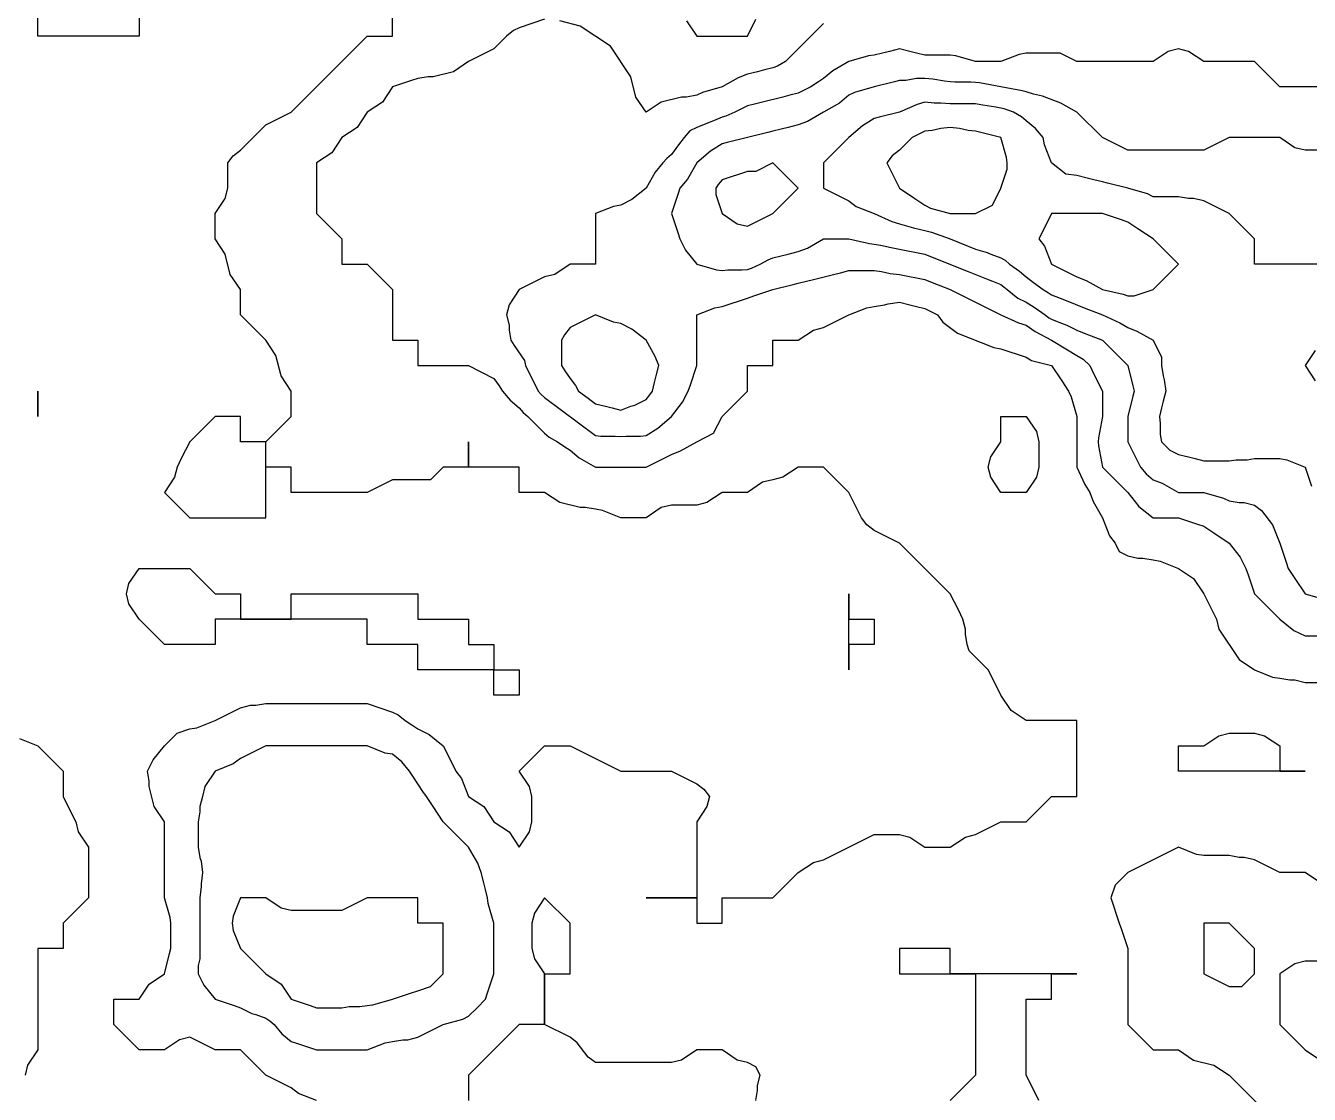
# Model space of a CAD drawing. Header units: inches. Extents: x 794995 to 811195, y 2485918 to 2508058.
# Drawn here: x 803711 to 805230, y 2497566 to 2498831 of the extents above; entities that cross this region are included whole.
import ezdxf

# ---------------------------------------------------------------- set-up
doc = ezdxf.new("R2010")
doc.units = ezdxf.units.IN
doc.header["$MEASUREMENT"] = 0
doc.layers.add('contour', color=7, linetype='Continuous')

msp = doc.modelspace()

# ---------------------------------------------------------------- linework, layer by layer
at = {"layer": 'contour'}
for points in [[(803845.2, 2498848.4), (803845.2, 2498818.4), (803815.2, 2498818.4), (803725.2, 2498818.4), (803725.2, 2498848.4)], [(804055.2, 2497558.4), (804033.7, 2497566.9), (804025.2, 2497573.4), (803995.2, 2497588.4), (803965.2, 2497618.4), (803935.2, 2497618.4), (803905.2, 2497633.4), (803893.2, 2497630.4), (803875.2, 2497618.4), (803845.2, 2497618.4), (803815.2, 2497648.4), (803815.2, 2497678.4), (803845.2, 2497678.4), (803857.2, 2497696.4), (803875.2, 2497708.4), (803881.2, 2497732.4), (803882.7, 2497738.4), (803882.7, 2497768.4), (803881.8, 2497775), (803875.2, 2497798.4), (803875.2, 2497888.4), (803863.2, 2497906.4), (803857.2, 2497930.4), (803857.2, 2497936.4), (803855.2, 2497948.4), (803861.8, 2497961.7), (803875.2, 2497978.4), (803890.2, 2497993.4), (803905.2, 2497998.4), (803913.7, 2497999.8), (803935.2, 2498008.4), (803965.2, 2498023.4), (803977.2, 2498026.4), (803983.2, 2498026.4), (803995.2, 2498028.4), (804115.2, 2498028.4), (804145.2, 2498018.4), (804151.8, 2498015), (804160.2, 2498008.4), (804169.2, 2498002.4), (804175.2, 2497998.4), (804188.5, 2497991.7), (804205.2, 2497978.4), (804215.2, 2497958.4), (804220.2, 2497948.4), (804226.6, 2497939.8), (804235.2, 2497918.4), (804253.2, 2497906.4), (804265.2, 2497888.4), (804283.2, 2497876.4), (804295.2, 2497858.4), (804307.2, 2497876.4), (804310.2, 2497888.4), (804310.2, 2497918.4), (804307.2, 2497930.4), (804295.2, 2497948.4), (804325.2, 2497978.4), (804355.2, 2497978.4), (804415.2, 2497948.4), (804475.2, 2497948.4), (804505.2, 2497933.4), (804513.7, 2497926.9), (804520.2, 2497918.4), (804517.2, 2497906.4), (804505.2, 2497888.4), (804505.2, 2497798.4), (804475.2, 2497798.4), (804445.2, 2497798.4), (804505.2, 2497798.4), (804505.2, 2497768.4), (804535.2, 2497768.4), (804535.2, 2497798.4), (804595.2, 2497798.4), (804625.2, 2497828.4), (804643.2, 2497840.4), (804655.2, 2497843.4), (804685.2, 2497858.4), (804715.2, 2497873.4), (804745.2, 2497873.4), (804757.2, 2497870.4), (804775.2, 2497858.4), (804805.2, 2497858.4), (804823.2, 2497870.4), (804835.2, 2497873.4), (804865.2, 2497888.4), (804895.2, 2497888.4), (804925.2, 2497918.4), (804955.2, 2497918.4), (804955.2, 2498008.4), (804895.2, 2498008.4), (804877.2, 2498020.4), (804865.2, 2498038.4), (804855.2, 2498058.4), (804850.2, 2498068.4), (804827.7, 2498090.9), (804825.2, 2498098.4), (804823.2, 2498110.4), (804823.2, 2498116.4), (804820.2, 2498128.4), (804815.2, 2498138.4), (804805.2, 2498158.4), (804745.2, 2498218.4), (804715.2, 2498233.4), (804706.6, 2498239.8), (804700.2, 2498248.4), (804695.2, 2498258.4), (804685.2, 2498278.4), (804655.2, 2498308.4), (804625.2, 2498308.4), (804607.2, 2498296.4), (804595.2, 2498293.4), (804583.2, 2498290.4), (804565.2, 2498278.4), (804535.2, 2498278.4), (804517.2, 2498266.4), (804505.2, 2498263.4), (804475.2, 2498263.4), (804463.2, 2498260.4), (804445.2, 2498248.4), (804415.2, 2498248.4), (804393.7, 2498256.9), (804385.2, 2498258.4), (804373.2, 2498260.4), (804367.2, 2498260.4), (804343.2, 2498266.4), (804325.2, 2498278.4), (804295.2, 2498278.4), (804295.2, 2498308.4), (804235.2, 2498308.4), (804235.2, 2498338.4), (804235.2, 2498308.4), (804205.2, 2498308.4), (804190.2, 2498293.4), (804175.2, 2498293.4), (804145.2, 2498293.4), (804115.2, 2498278.4), (804025.2, 2498278.4), (804025.2, 2498308.4), (803995.2, 2498308.4), (803995.2, 2498338.4), (804025.2, 2498368.4), (804025.2, 2498398.4), (804013.2, 2498416.4), (804007.2, 2498440.4), (803995.2, 2498458.4), (803965.2, 2498488.4), (803965.2, 2498518.4), (803953.2, 2498536.4), (803947.2, 2498560.4), (803935.2, 2498578.4), (803935.2, 2498608.4), (803947.2, 2498626.4), (803950.2, 2498638.4), (803950.2, 2498668.4), (803956.6, 2498676.9), (803965.2, 2498683.4), (803980.2, 2498698.4), (803995.2, 2498713.4), (804025.2, 2498728.4), (804055.2, 2498758.4), (804085.2, 2498788.4), (804115.2, 2498818.4), (804145.2, 2498818.4), (804145.2, 2498848.4)], [(804325.2, 2498838.4), (804295.2, 2498828.4), (804288.5, 2498825), (804280.2, 2498818.4), (804265.2, 2498803.4), (804235.2, 2498788.4), (804217.2, 2498776.4), (804193.2, 2498770.4), (804187.2, 2498770.4), (804175.2, 2498768.4), (804167.7, 2498765.9), (804145.2, 2498758.4), (804133.2, 2498740.4), (804115.2, 2498728.4), (804103.2, 2498710.4), (804085.2, 2498698.4), (804073.2, 2498680.4), (804055.2, 2498668.4), (804055.2, 2498608.4), (804085.2, 2498578.4), (804085.2, 2498548.4), (804115.2, 2498548.4), (804145.2, 2498518.4), (804145.2, 2498458.4), (804175.2, 2498458.4), (804175.2, 2498428.4), (804235.2, 2498428.4), (804265.2, 2498413.4), (804271.2, 2498404.4), (804275.2, 2498398.4), (804284.2, 2498387.5), (804295.2, 2498378.4), (804299.8, 2498373), (804305.2, 2498368.4), (804315.2, 2498358.4), (804325.2, 2498348.4), (804330.6, 2498343.8), (804340.2, 2498338.4), (804349.2, 2498332.4), (804355.2, 2498328.4), (804366.1, 2498319.3), (804385.2, 2498308.4), (804445.2, 2498308.4), (804475.2, 2498323.4), (804486.1, 2498327.5), (804505.2, 2498338.4), (804525.2, 2498348.4), (804535.2, 2498368.4), (804565.2, 2498398.4), (804565.2, 2498428.4), (804595.2, 2498428.4), (804595.2, 2498458.4), (804625.2, 2498458.4), (804643.2, 2498470.4), (804655.2, 2498473.4), (804685.2, 2498488.4), (804706.6, 2498496.9), (804715.2, 2498498.4), (804727.2, 2498500.4), (804731.8, 2498501.7), (804745.2, 2498503.4), (804757.2, 2498500.4), (804765.2, 2498498.4), (804775.2, 2498495.9), (804790.2, 2498488.4), (804796.6, 2498479.8), (804813.7, 2498466.9), (804856.6, 2498449.8), (804865.2, 2498448.4), (804895.2, 2498438.4), (804901.2, 2498434.4), (804925.2, 2498428.4), (804937.2, 2498410.4), (804945.2, 2498398.4), (804948.5, 2498391.7), (804955.2, 2498368.4), (804955.2, 2498308.4), (804964.4, 2498287.6), (804970.2, 2498278.4), (804974.2, 2498267.5), (804985.2, 2498248.4), (804993.7, 2498226.9), (805000.2, 2498218.4), (805005.2, 2498208.4), (805015.2, 2498203.4), (805027.2, 2498200.4), (805033.2, 2498200.4), (805045.2, 2498198.4), (805053.7, 2498196.9), (805075.2, 2498188.4), (805093.2, 2498176.4), (805105.2, 2498158.4), (805115.2, 2498138.4), (805120.2, 2498128.4), (805123.2, 2498116.4), (805147.2, 2498080.4), (805165.2, 2498068.4), (805186.6, 2498059.8), (805195.2, 2498058.4), (805207.2, 2498056.4), (805213.2, 2498056.4), (805225.2, 2498053.4), (805285.2, 2498053.4)], [(804655.2, 2498833.4), (804640.2, 2498818.4), (804625.2, 2498803.4), (804610.2, 2498788.4), (804600.6, 2498782.9), (804595.2, 2498780.9), (804585.2, 2498778.4), (804577.2, 2498776.4), (804565.2, 2498773.4), (804554.2, 2498769.3), (804535.2, 2498758.4), (804511.8, 2498751.7), (804505.2, 2498748.4), (804493.2, 2498746.4), (804487.2, 2498746.4), (804463.2, 2498740.4), (804445.2, 2498728.4), (804433.2, 2498746.4), (804427.2, 2498770.4), (804403.2, 2498806.4), (804367.2, 2498830.4), (804343.2, 2498836.4)], [(804493.2, 2498836.4), (804505.2, 2498818.4), (804565.2, 2498818.4), (804575.2, 2498838.4)], [(805255.2, 2498758.4), (805195.2, 2498758.4), (805165.2, 2498788.4), (805105.2, 2498788.4), (805087.2, 2498800.4), (805075.2, 2498803.4), (805063.2, 2498800.4), (805045.2, 2498788.4), (804955.2, 2498788.4), (804935.2, 2498798.4), (804895.2, 2498798.4), (804886.6, 2498796.9), (804865.2, 2498788.4), (804835.2, 2498788.4), (804811.8, 2498795), (804805.2, 2498795.9), (804775.2, 2498795.9), (804765.2, 2498798.4), (804757.2, 2498800.4), (804745.2, 2498803.4), (804733.2, 2498800.4), (804725.2, 2498798.4), (804715.2, 2498795.9), (804708.5, 2498795), (804685.2, 2498788.4), (804666.1, 2498777.5), (804655.2, 2498768.4), (804649.2, 2498764.4), (804640.2, 2498758.4), (804625.2, 2498750.9), (804615.2, 2498748.4), (804607.2, 2498746.4), (804583.2, 2498740.4), (804575.2, 2498738.4), (804565.2, 2498735.9), (804550.2, 2498728.4), (804539.8, 2498723.7), (804535.2, 2498722.4), (804525.2, 2498718.4), (804518, 2498715.5), (804505.2, 2498710.4), (804497.2, 2498706.4), (804490.2, 2498698.4), (804483.7, 2498689.8), (804475.2, 2498678.4), (804469.7, 2498673.8), (804465.2, 2498668.4), (804456.1, 2498657.5), (804445.2, 2498638.4), (804428.5, 2498625), (804415.2, 2498618.4), (804406.6, 2498616.9), (804385.2, 2498608.4), (804385.2, 2498548.4), (804355.2, 2498548.4), (804337.2, 2498536.4), (804325.2, 2498533.4), (804295.2, 2498518.4), (804283.2, 2498500.4), (804280.2, 2498488.4), (804283.2, 2498476.4), (804283.2, 2498470.4), (804285.2, 2498458.4), (804289.2, 2498452.4), (804301.2, 2498434.4), (804302.7, 2498428.4), (804317.7, 2498398.4), (804321.2, 2498394.4), (804325.2, 2498390.9), (804385.2, 2498345.9), (804391.8, 2498345), (804408.5, 2498345), (804415.2, 2498344.4), (804421.8, 2498345), (804438.5, 2498345), (804445.2, 2498345.9), (804459, 2498354.5), (804475.2, 2498368.4), (804488.5, 2498385), (804495.2, 2498398.4), (804497.7, 2498405.9), (804505.2, 2498428.4), (804505.2, 2498488.4), (804526.6, 2498496.9), (804535.2, 2498498.4), (804565.2, 2498508.4), (804572.7, 2498510.9), (804595.2, 2498518.4), (804619.2, 2498524.4), (804625.2, 2498525.9), (804635.2, 2498528.4), (804643.2, 2498530.4), (804667.2, 2498536.4), (804675.2, 2498538.4), (804685.2, 2498540.9), (804715.2, 2498540.9), (804723.7, 2498539.8), (804734.2, 2498537.5), (804745.2, 2498536.4), (804775.2, 2498530.4), (804783.7, 2498526.9), (804805.2, 2498518.4), (804865.2, 2498488.4), (804885.9, 2498479.1), (804895.2, 2498476.4), (804905.7, 2498468.9), (804925.2, 2498458.4), (804943.9, 2498447.1), (804955.2, 2498440.4), (804962.7, 2498435.9), (804970.2, 2498428.4), (804975.2, 2498418.4), (804985.2, 2498398.4), (804985.2, 2498368.4), (804980.5, 2498343), (804980.2, 2498338.4), (804980.5, 2498333.7), (804985.2, 2498308.4), (805015.2, 2498278.4), (805028.5, 2498261.7), (805045.2, 2498248.4), (805075.2, 2498248.4), (805097.7, 2498240.9), (805105.2, 2498238.4), (805117.2, 2498230.4), (805135.2, 2498218.4), (805148.5, 2498201.7), (805155.2, 2498188.4), (805157.7, 2498180.9), (805165.2, 2498158.4), (805195.2, 2498128.4), (805211.8, 2498115), (805225.2, 2498108.4), (805255.2, 2498108.4)], [(805255.2, 2498683.4), (805225.2, 2498683.4), (805213.2, 2498686.4), (805195.2, 2498698.4), (805135.2, 2498698.4), (805105.2, 2498683.4), (805015.2, 2498683.4), (804985.2, 2498698.4), (804955.2, 2498728.4), (804936.1, 2498739.3), (804914.2, 2498747.5), (804903.7, 2498749.8), (804895.2, 2498752.4), (804890.5, 2498753.7), (804839.8, 2498763), (804835.2, 2498763.4), (804829.7, 2498763.8), (804810.6, 2498763.8), (804805.2, 2498764.4), (804798.5, 2498765), (804784.4, 2498767.6), (804775.2, 2498768.4), (804765.2, 2498768.4), (804752.7, 2498765.9), (804745.2, 2498765.9), (804739.2, 2498764.4), (804715.2, 2498758.4), (804691.8, 2498751.7), (804685.2, 2498748.4), (804674.2, 2498739.3), (804655.2, 2498728.4), (804636.1, 2498717.5), (804625.2, 2498713.4), (804613.2, 2498710.4), (804605.2, 2498708.4), (804595.2, 2498705.9), (804589.2, 2498704.4), (804565.2, 2498698.4), (804541.2, 2498692.4), (804535.2, 2498690.9), (804521.3, 2498682.2), (804505.2, 2498668.4), (804494.2, 2498649.3), (804485.2, 2498638.4), (804482.7, 2498630.9), (804475.2, 2498608.4), (804482.7, 2498585.9), (804485.2, 2498578.4), (804491.8, 2498565), (804505.2, 2498548.4), (804528.5, 2498541.7), (804535.2, 2498540.9), (804541.8, 2498541.7), (804558.5, 2498541.7), (804565.2, 2498542.4), (804569.8, 2498543.7), (804580.2, 2498548.4), (804589.7, 2498553.8), (804595.2, 2498555.9), (804605.2, 2498558.4), (804613.2, 2498560.4), (804625.2, 2498563.4), (804636.1, 2498567.5), (804655.2, 2498578.4), (804685.2, 2498578.4), (804709.7, 2498572.9), (804715.2, 2498572.4), (804722.7, 2498570.9), (804735.2, 2498568.4), (804745.2, 2498566.4), (804775.2, 2498560.4), (804783.7, 2498556.9), (804826.6, 2498539.8), (804848, 2498531.2), (804855.2, 2498528.4), (804865.2, 2498524.4), (804868.7, 2498521.9), (804872.7, 2498518.4), (804885.2, 2498508.4), (804895.2, 2498503.4), (804904.6, 2498497.8), (804917.7, 2498488.4), (804922, 2498485.2), (804925.2, 2498483.4), (804933.7, 2498479.8), (804943.2, 2498476.4), (804955.2, 2498470.4), (804963.7, 2498466.9), (804985.2, 2498458.4), (805015.2, 2498428.4), (805021.2, 2498404.4), (805022.7, 2498398.4), (805021.2, 2498392.4), (805015.2, 2498368.4), (805015.2, 2498338.4), (805025.2, 2498318.4), (805030.2, 2498308.4), (805037.2, 2498300.4), (805045.2, 2498293.4), (805056.1, 2498289.3), (805075.2, 2498278.4), (805105.2, 2498278.4), (805128.5, 2498271.7), (805135.2, 2498268.4), (805147.2, 2498266.4), (805153.2, 2498266.4), (805165.2, 2498263.4), (805173.7, 2498256.9), (805186.6, 2498239.8), (805195.2, 2498218.4), (805202.7, 2498195.9), (805205.2, 2498188.4), (805213.2, 2498176.4), (805225.2, 2498158.4), (805248.5, 2498151.7)], [(805255.2, 2498548.4), (805165.2, 2498548.4), (805165.2, 2498578.4), (805135.2, 2498608.4), (805105.2, 2498623.4), (805093.2, 2498626.4), (805087.2, 2498626.4), (805075.2, 2498628.4), (805045.2, 2498628.4), (805038.5, 2498631.7), (805015.2, 2498638.4), (804991.2, 2498644.4), (804985.2, 2498645.9), (804975.2, 2498648.4), (804967.2, 2498650.4), (804955.2, 2498653.4), (804941.8, 2498655), (804925.2, 2498668.4), (804916.6, 2498689.8), (804915.2, 2498698.4), (804906.1, 2498709.3), (804895.2, 2498718.4), (804889.7, 2498722.9), (804880.2, 2498728.4), (804869.2, 2498732.4), (804865.2, 2498733.4), (804859.2, 2498734.4), (804843.7, 2498736.9), (804835.2, 2498738.4), (804805.2, 2498738.4), (804794.2, 2498739.3), (804786.1, 2498739.3), (804775.2, 2498740.4), (804765.9, 2498737.6), (804745.2, 2498728.4), (804721.2, 2498722.4), (804715.2, 2498720.9), (804701.3, 2498712.2), (804685.2, 2498698.4), (804655.2, 2498668.4), (804655.2, 2498638.4), (804685.2, 2498623.4), (804693.7, 2498616.9), (804715.2, 2498608.4), (804735.9, 2498599.1), (804745.2, 2498596.4), (804759, 2498592.2), (804761.8, 2498591.7), (804775.2, 2498588.4), (804783.2, 2498586.4), (804805.2, 2498578.4), (804826.6, 2498569.8), (804835.2, 2498566.4), (804849, 2498562.2), (804853.2, 2498560.4), (804865.2, 2498555.9), (804870.2, 2498553.4), (804875.2, 2498548.4), (804887.2, 2498540.4), (804895.2, 2498533.4), (804903.7, 2498526.9), (804915.2, 2498518.4), (804921.6, 2498514.8), (804925.2, 2498512.4), (804935.2, 2498508.4), (804942.3, 2498505.5), (804963.7, 2498496.9), (804985.2, 2498488.4), (805005.9, 2498479.1), (805015.2, 2498473.4), (805026.1, 2498469.3), (805045.2, 2498458.4), (805055.2, 2498438.4), (805055.2, 2498428.4), (805057.2, 2498416.4), (805058.5, 2498411.7), (805060.2, 2498398.4), (805057.2, 2498386.4), (805055.2, 2498378.4), (805052.7, 2498368.4), (805053.7, 2498359.8), (805053.7, 2498346.9), (805055.2, 2498338.4), (805065.2, 2498328.4), (805075.2, 2498323.4), (805087.2, 2498320.4), (805095.2, 2498318.4), (805105.2, 2498315.9), (805135.2, 2498315.9), (805143.7, 2498316.9), (805156.6, 2498316.9), (805165.2, 2498318.4), (805195.2, 2498318.4), (805203.7, 2498316.9), (805225.2, 2498308.4), (805232.7, 2498285.9)], [(805237.2, 2498446.4), (805225.2, 2498428.4), (805237.2, 2498410.4)], [(803703.7, 2497986.9), (803725.2, 2497978.4), (803755.2, 2497948.4), (803755.2, 2497918.4), (803765.2, 2497898.4), (803770.2, 2497888.4), (803773.2, 2497876.4), (803785.2, 2497858.4), (803785.2, 2497798.4), (803755.2, 2497768.4), (803755.2, 2497738.4), (803725.2, 2497738.4), (803725.2, 2497708.4), (803725.2, 2497618.4), (803713.2, 2497600.4), (803710.2, 2497588.4)], [(805243.2, 2497816.4), (805225.2, 2497828.4), (805195.2, 2497828.4), (805165.2, 2497843.4), (805153.2, 2497846.4), (805147.2, 2497846.4), (805135.2, 2497848.4), (805105.2, 2497848.4), (805096.6, 2497849.8), (805075.2, 2497858.4), (805015.2, 2497828.4), (805000.2, 2497813.4), (804995.2, 2497798.4), (805005.2, 2497768.4), (805007.7, 2497760.9), (805015.2, 2497738.4), (805015.2, 2497648.4), (805045.2, 2497618.4), (805075.2, 2497618.4), (805093.2, 2497606.4), (805117.2, 2497600.4), (805135.2, 2497588.4), (805195.2, 2497528.4)], [(804575.2, 2497558.4), (804577.2, 2497570.4), (804577.2, 2497576.4), (804580.2, 2497588.4), (804575.2, 2497598.4), (804565.2, 2497603.4), (804553.2, 2497606.4), (804535.2, 2497618.4), (804505.2, 2497618.4), (804487.2, 2497606.4), (804475.2, 2497603.4), (804385.2, 2497603.4), (804376.6, 2497609.8), (804363.7, 2497626.9), (804355.2, 2497633.4), (804325.2, 2497648.4), (804325.2, 2497678.4), (804325.2, 2497708.4), (804355.2, 2497708.4), (804355.2, 2497768.4), (804325.2, 2497798.4), (804313.2, 2497780.4), (804310.2, 2497768.4), (804310.2, 2497738.4), (804313.2, 2497726.4), (804325.2, 2497708.4), (804325.2, 2497648.4), (804295.2, 2497648.4), (804265.2, 2497618.4), (804235.2, 2497588.4), (804235.2, 2497558.4)], [(804910.2, 2497558.4), (804905.2, 2497568.4), (804895.2, 2497588.4), (804895.2, 2497648.4), (804895.2, 2497678.4), (804925.2, 2497678.4), (804925.2, 2497708.4), (804955.2, 2497708.4), (804805.2, 2497708.4), (804805.2, 2497738.4), (804745.2, 2497738.4), (804745.2, 2497708.4), (804835.2, 2497708.4), (804835.2, 2497588.4), (804805.2, 2497558.4)]]:
    msp.add_lwpolyline(points, dxfattribs=at)
for points in [[(804835.2, 2498608.4), (804855.2, 2498618.4), (804865.2, 2498638.4), (804872.7, 2498660.9), (804872.7, 2498668.4), (804871.8, 2498675), (804865.2, 2498698.4), (804841.2, 2498704.4), (804835.2, 2498705.9), (804826.6, 2498706.9), (804816.1, 2498709.3), (804805.2, 2498710.4), (804794.2, 2498709.3), (804783.7, 2498706.9), (804775.2, 2498705.9), (804760.2, 2498698.4), (804745.2, 2498683.4), (804736.6, 2498676.9), (804730.2, 2498668.4), (804735.2, 2498658.4), (804745.2, 2498638.4), (804763.2, 2498626.4), (804775.2, 2498618.4), (804781.8, 2498615), (804805.2, 2498608.4)], [(804565.2, 2498593.4), (804595.2, 2498608.4), (804625.2, 2498638.4), (804595.2, 2498668.4), (804575.2, 2498658.4), (804565.2, 2498658.4), (804535.2, 2498648.4), (804530.5, 2498643), (804527.7, 2498638.4), (804527.7, 2498630.9), (804535.2, 2498608.4), (804553.2, 2498596.4)], [(805015.2, 2498510.9), (805022.7, 2498510.9), (805045.2, 2498518.4), (805075.2, 2498548.4), (805045.2, 2498578.4), (805027.2, 2498590.4), (805015.2, 2498598.4), (805007.7, 2498600.9), (804985.2, 2498608.4), (804925.2, 2498608.4), (804915.2, 2498588.4), (804910.2, 2498578.4), (804916.6, 2498569.8), (804925.2, 2498548.4), (804955.2, 2498533.4), (804966.1, 2498529.3), (804985.2, 2498518.4), (805009.7, 2498512.9)], [(804445.2, 2498388.4), (804449.8, 2498393.7), (804452.7, 2498398.4), (804455.2, 2498408.4), (804457.2, 2498416.4), (804460.2, 2498428.4), (804456.1, 2498439.3), (804445.2, 2498458.4), (804428.5, 2498471.7), (804415.2, 2498478.4), (804406.6, 2498479.8), (804385.2, 2498488.4), (804355.2, 2498473.4), (804348.5, 2498465), (804345.2, 2498458.4), (804345.2, 2498428.4), (804349.2, 2498422.4), (804355.2, 2498413.4), (804361.8, 2498405), (804365.2, 2498398.4), (804376.6, 2498389.8), (804385.2, 2498383.4), (804397.2, 2498380.4), (804405.2, 2498378.4), (804415.2, 2498375.9), (804427.2, 2498380.4), (804431.8, 2498381.7)], [(803725.2, 2498368.4), (803725.2, 2498398.4)], [(803965.2, 2498248.4), (803995.2, 2498248.4), (803995.2, 2498338.4), (803965.2, 2498338.4), (803965.2, 2498368.4), (803935.2, 2498368.4), (803905.2, 2498338.4), (803895.2, 2498318.4), (803890.2, 2498308.4), (803887.2, 2498296.4), (803875.2, 2498278.4), (803905.2, 2498248.4)], [(804895.2, 2498278.4), (804865.2, 2498278.4), (804853.2, 2498296.4), (804850.2, 2498308.4), (804853.2, 2498320.4), (804865.2, 2498338.4), (804865.2, 2498368.4), (804895.2, 2498368.4), (804907.2, 2498350.4), (804910.2, 2498338.4), (804910.2, 2498308.4), (804907.2, 2498296.4)], [(804295.2, 2498038.4), (804265.2, 2498038.4), (804265.2, 2498068.4), (804175.2, 2498068.4), (804175.2, 2498098.4), (804115.2, 2498098.4), (804115.2, 2498128.4), (803935.2, 2498128.4), (803935.2, 2498098.4), (803875.2, 2498098.4), (803845.2, 2498128.4), (803833.2, 2498146.4), (803830.2, 2498158.4), (803833.2, 2498170.4), (803845.2, 2498188.4), (803905.2, 2498188.4), (803935.2, 2498158.4), (803965.2, 2498158.4), (803965.2, 2498128.4), (803995.2, 2498128.4), (804025.2, 2498128.4), (804025.2, 2498158.4), (804175.2, 2498158.4), (804175.2, 2498128.4), (804235.2, 2498128.4), (804235.2, 2498098.4), (804265.2, 2498098.4), (804265.2, 2498068.4), (804295.2, 2498068.4)], [(804685.2, 2498068.4), (804685.2, 2498158.4), (804685.2, 2498128.4), (804715.2, 2498128.4), (804715.2, 2498098.4), (804685.2, 2498098.4)], [(805225.2, 2497948.4), (805075.2, 2497948.4), (805075.2, 2497978.4), (805105.2, 2497978.4), (805123.2, 2497990.4), (805135.2, 2497993.4), (805165.2, 2497993.4), (805177.2, 2497990.4), (805195.2, 2497978.4), (805195.2, 2497948.4)], [(804175.2, 2497633.4), (804205.2, 2497648.4), (804228.5, 2497655), (804235.2, 2497658.4), (804245.2, 2497668.4), (804255.2, 2497678.4), (804257.7, 2497685.9), (804265.2, 2497708.4), (804265.2, 2497768.4), (804258.5, 2497791.7), (804257.7, 2497798.4), (804255.2, 2497808.4), (804253.2, 2497816.4), (804250.2, 2497828.4), (804246.1, 2497839.3), (804235.2, 2497858.4), (804205.2, 2497888.4), (804193.2, 2497906.4), (804185.2, 2497918.4), (804181.2, 2497924.4), (804169.2, 2497942.4), (804165.2, 2497948.4), (804156.1, 2497959.3), (804145.2, 2497968.4), (804136.6, 2497969.8), (804115.2, 2497978.4), (803995.2, 2497978.4), (803965.2, 2497963.4), (803956.6, 2497956.9), (803935.2, 2497948.4), (803923.2, 2497930.4), (803920.2, 2497918.4), (803917.2, 2497906.4), (803917.2, 2497900.4), (803915.2, 2497888.4), (803915.2, 2497858.4), (803917.2, 2497846.4), (803918.5, 2497841.7), (803920.2, 2497828.4), (803918.5, 2497815), (803918.5, 2497811.7), (803917.2, 2497798.4), (803917.2, 2497726.4), (803915.2, 2497718.4), (803915.2, 2497708.4), (803921.8, 2497695), (803935.2, 2497678.4), (803957.7, 2497670.9), (803965.2, 2497668.4), (803978.5, 2497661.7), (803983.2, 2497660.4), (803995.2, 2497655.9), (803999.8, 2497653), (804005.2, 2497648.4), (804014.2, 2497637.5), (804025.2, 2497628.4), (804032.7, 2497625.9), (804055.2, 2497618.4), (804115.2, 2497618.4), (804136.6, 2497626.9), (804145.2, 2497628.4), (804157.2, 2497630.4), (804163.2, 2497630.4)], [(804115.2, 2497670.9), (804121.8, 2497671.7), (804145.2, 2497678.4), (804167.7, 2497685.9), (804175.2, 2497688.4), (804190.2, 2497693.4), (804205.2, 2497708.4), (804205.2, 2497768.4), (804175.2, 2497768.4), (804175.2, 2497798.4), (804115.2, 2497798.4), (804085.2, 2497783.4), (804025.2, 2497783.4), (804013.2, 2497786.4), (803995.2, 2497798.4), (803965.2, 2497798.4), (803956.6, 2497776.9), (803955.2, 2497768.4), (803956.6, 2497759.8), (803965.2, 2497738.4), (803995.2, 2497708.4), (804013.2, 2497696.4), (804025.2, 2497678.4), (804047.7, 2497670.9), (804055.2, 2497668.4), (804085.2, 2497668.4), (804093.7, 2497669.8), (804106.6, 2497669.8)], [(805135.2, 2497693.4), (805150.2, 2497693.4), (805165.2, 2497708.4), (805165.2, 2497738.4), (805135.2, 2497768.4), (805105.2, 2497768.4), (805105.2, 2497738.4), (805105.2, 2497708.4)], [(805315.2, 2497573.4), (805330.2, 2497573.4), (805345.2, 2497588.4), (805375.2, 2497588.4), (805405.2, 2497588.4), (805405.2, 2497678.4), (805375.2, 2497678.4), (805375.2, 2497708.4), (805345.2, 2497708.4), (805327.2, 2497720.4), (805315.2, 2497723.4), (805225.2, 2497723.4), (805213.2, 2497720.4), (805195.2, 2497708.4), (805195.2, 2497648.4), (805225.2, 2497618.4), (805243.2, 2497606.4), (805255.2, 2497588.4), (805285.2, 2497573.4)]]:
    msp.add_lwpolyline(points, close=True, dxfattribs=at)

doc.saveas('drawing.dxf')
